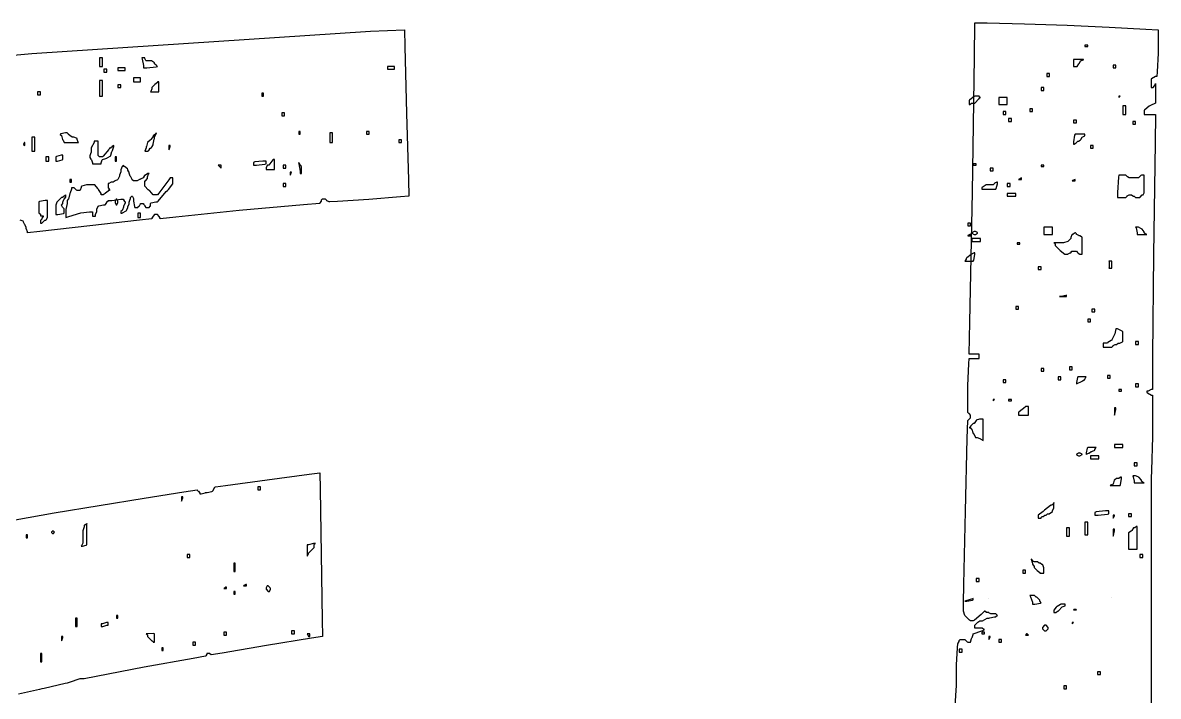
# Model space of a CAD drawing. Extents: x 59 to 294, y 65 to 304.
# Drawn here: x 119.26 to 147.64, y 285.67 to 302.51 of the extents above; entities that cross this region are included whole.
import ezdxf

# ---------------------------------------------------------------- set-up
doc = ezdxf.new("R2010")
doc.units = 0
doc.header["$MEASUREMENT"] = 0

msp = doc.modelspace()

# ---------------------------------------------------------------- linework, layer by layer
at = {"color": 7}
for points in [[(118.64, 301.661), (119.485, 301.741), (127.952, 302.296), (128.8, 302.331), (128.808, 301.908), (128.852, 300.236), (128.895, 298.582), (128.904, 298.167), (128.702, 298.151), (127.904, 298.085), (127.123, 298.037), (126.93, 298.027), (126.912, 298.027), (126.86, 298.053), (126.86, 298.061), (126.86, 298.061), (126.832, 298.089), (126.824, 298.097), (126.824, 298.097), (126.796, 298.097), (126.788, 298.097), (126.788, 298.097), (126.753, 298.097), (126.753, 298.097), (126.744, 298.097), (126.717, 298.071), (126.717, 298.061), (126.717, 298.045), (126.683, 298.005), (126.683, 297.991), (126.276, 297.957), (124.663, 297.812), (123.083, 297.648), (122.696, 297.604), (122.696, 297.622), (122.669, 297.666), (122.66, 297.674), (122.66, 297.674), (122.634, 297.7), (122.626, 297.708), (122.626, 297.708), (122.598, 297.708), (122.59, 297.708), (122.59, 297.708), (122.554, 297.708), (122.554, 297.708), (122.52, 297.674), (122.52, 297.674), (122.484, 297.622), (122.484, 297.604), (122.175, 297.569), (120.931, 297.428), (119.688, 297.287), (119.379, 297.251), (119.379, 297.277), (119.353, 297.348), (119.345, 297.356), (119.345, 297.384), (119.309, 297.462), (119.309, 297.462), (119.3, 297.472), (119.275, 297.517), (119.275, 297.532), (119.265, 297.542), (119.192, 297.568)], [(142.562, 285.415), (142.583, 285.822), (142.592, 285.926), (142.592, 286.059), (142.597, 286.456), (142.619, 286.88), (142.628, 286.985), (142.637, 286.994), (142.663, 287.04), (142.663, 287.055), (142.663, 287.065), (142.689, 287.091), (142.699, 287.091), (142.715, 287.091), (142.755, 287.091), (142.769, 287.091), (142.769, 287.091), (142.795, 287.091), (142.805, 287.091), (142.813, 287.082), (142.865, 287.03), (142.875, 287.021), (142.875, 287.021), (142.901, 287.021), (142.911, 287.021), (142.911, 287.021), (142.936, 287.021), (142.945, 287.021), (142.945, 287.021), (142.971, 287.109), (142.981, 287.125), (142.989, 287.135), (143.015, 287.208), (143.015, 287.231), (143.033, 287.241), (143.2, 287.293), (143.228, 287.302), (143.244, 287.302), (143.284, 287.338), (143.298, 287.338), (143.28, 287.338), (143.24, 287.373), (143.228, 287.373), (143.228, 287.373), (143.2, 287.373), (143.192, 287.373), (143.192, 287.373), (143.158, 287.373), (143.158, 287.373), (143.122, 287.373), (143.104, 287.373), (143.051, 287.373), (143.051, 287.373), (143.051, 287.373), (143.051, 287.408), (143.051, 287.408), (143.051, 287.408), (143.051, 287.435), (143.051, 287.444), (143.051, 287.444), (143.112, 287.506), (143.122, 287.514), (143.13, 287.523), (143.176, 287.55), (143.192, 287.55), (143.244, 287.55), (143.364, 287.62), (143.404, 287.62), (143.43, 287.63), (143.542, 287.654), (143.581, 287.654), (143.581, 287.664), (143.607, 287.69), (143.617, 287.69), (143.617, 287.69), (143.589, 287.718), (143.581, 287.726), (143.553, 287.726), (143.494, 287.726), (143.474, 287.726), (143.456, 287.726), (143.404, 287.752), (143.404, 287.76), (143.386, 287.76), (143.346, 287.76), (143.334, 287.76), (143.334, 287.77), (143.306, 287.796), (143.298, 287.796), (143.288, 287.788), (143.236, 287.736), (143.228, 287.726), (143.21, 287.708), (143.042, 287.568), (143.015, 287.55), (143.015, 287.55), (142.989, 287.55), (142.981, 287.55), (142.981, 287.55), (142.954, 287.55), (142.945, 287.55), (142.918, 287.568), (142.805, 287.69), (142.805, 287.69), (142.805, 287.69), (142.769, 287.796), (142.769, 287.831), (142.769, 287.875), (142.769, 287.974), (142.769, 288.007), (142.777, 288.466), (142.821, 290.298), (142.865, 292.11), (142.875, 292.559), (142.883, 292.568), (142.936, 292.621), (142.945, 292.629), (142.945, 292.629), (142.945, 292.657), (142.945, 292.665), (142.945, 292.665), (142.945, 292.699), (142.945, 292.699), (142.945, 292.699), (142.919, 292.727), (142.911, 292.735), (142.901, 292.735), (142.875, 292.761), (142.875, 292.77), (142.875, 292.938), (142.879, 293.441), (142.901, 293.978), (142.911, 294.11), (142.971, 294.11), (143.111, 294.11), (143.158, 294.11), (143.158, 294.138), (143.158, 294.197), (143.158, 294.217), (143.095, 294.217), (142.956, 294.217), (142.911, 294.217), (142.927, 295.02), (142.994, 298.269), (143.042, 301.643), (143.051, 302.507), (143.363, 302.501), (144.298, 302.479), (145.357, 302.446), (146.41, 302.398), (147.33, 302.349), (147.638, 302.331), (147.638, 302.186), (147.632, 301.749), (147.61, 301.282), (147.602, 301.166), (147.566, 301.166), (147.469, 301.105), (147.461, 301.096), (147.461, 301.096), (147.461, 301.017), (147.461, 300.99), (147.461, 300.964), (147.461, 300.904), (147.461, 300.883), (147.461, 300.883), (147.487, 300.883), (147.497, 300.883), (147.513, 300.883), (147.567, 300.964), (147.567, 300.99), (147.567, 300.867), (147.567, 300.59), (147.567, 300.496), (147.567, 300.496), (147.443, 300.436), (147.425, 300.426), (147.407, 300.418), (147.301, 300.33), (147.285, 300.32), (147.285, 300.304), (147.285, 300.264), (147.285, 300.25), (147.285, 300.25), (147.285, 300.214), (147.285, 300.214), (147.355, 300.214), (147.513, 300.214), (147.567, 300.214), (147.557, 299.5), (147.518, 296.708), (147.497, 294.178), (147.497, 293.335), (147.461, 293.335), (147.381, 293.299), (147.355, 293.299), (147.355, 293.299), (147.355, 293.265), (147.355, 293.265), (147.372, 293.256), (147.465, 293.194), (147.497, 293.194), (147.497, 292.935), (147.491, 292.154), (147.469, 291.324), (147.461, 291.112), (147.461, 290.971), (147.461, 290.654), (147.461, 290.548), (147.461, 290.293), (147.461, 289.717), (147.461, 289.524), (147.461, 289.208), (147.461, 288.494), (147.461, 288.255), (147.461, 287.938), (147.461, 287.223), (147.461, 286.985), (147.461, 286.72), (147.461, 286.125), (147.461, 285.926), (147.461, 285.778), (147.461, 285.44)], [(119.07, 290.079), (120.046, 290.251), (121.165, 290.438), (122.291, 290.62), (123.282, 290.777), (123.613, 290.829), (123.613, 290.821), (123.639, 290.795), (123.649, 290.795), (123.649, 290.795), (123.685, 290.743), (123.685, 290.725), (123.719, 290.725), (123.815, 290.751), (123.825, 290.759), (123.869, 290.759), (123.983, 290.787), (124.001, 290.795), (124.01, 290.805), (124.062, 290.893), (124.072, 290.901), (124.327, 290.937), (125.364, 291.078), (126.419, 291.219), (126.683, 291.254), (126.691, 290.849), (126.717, 289.221), (126.744, 287.576), (126.753, 287.161), (126.471, 287.117), (125.347, 286.933), (124.238, 286.746), (123.965, 286.702), (123.965, 286.702), (123.931, 286.73), (123.931, 286.738), (123.895, 286.738), (123.861, 286.738), (123.861, 286.722), (123.833, 286.677), (123.825, 286.668), (123.516, 286.615), (122.294, 286.399), (121.09, 286.165), (120.79, 286.103), (120.685, 286.103), (120.42, 286.015), (120.367, 285.997), (120.314, 285.988), (119.794, 285.866), (119.732, 285.856), (119.678, 285.84), (119.151, 285.724)]]:
    msp.add_lwpolyline(points, dxfattribs=at)
for points in [[(145.803, 301.908), (145.82, 301.908), (145.86, 301.908), (145.874, 301.908), (145.874, 301.908), (145.874, 301.942), (145.874, 301.942), (145.856, 301.942), (145.816, 301.942), (145.803, 301.942), (145.803, 301.942), (145.803, 301.917), (145.803, 301.908)], [(121.179, 301.413), (121.196, 301.413), (121.236, 301.413), (121.249, 301.413), (121.249, 301.467), (121.249, 301.587), (121.249, 301.625), (121.231, 301.625), (121.192, 301.625), (121.179, 301.625), (121.179, 301.573), (121.179, 301.453), (121.179, 301.413)], [(122.273, 301.378), (122.362, 301.378), (122.59, 301.405), (122.626, 301.413), (122.626, 301.413), (122.598, 301.44), (122.59, 301.449), (122.59, 301.449), (122.554, 301.476), (122.554, 301.485), (122.554, 301.502), (122.476, 301.555), (122.45, 301.555), (122.422, 301.555), (122.363, 301.555), (122.344, 301.555), (122.334, 301.564), (122.308, 301.61), (122.308, 301.625), (122.308, 301.625), (122.282, 301.625), (122.273, 301.625), (122.273, 301.625), (122.246, 301.625), (122.238, 301.625), (122.246, 301.599), (122.273, 301.433), (122.273, 301.378)], [(128.375, 301.342), (128.419, 301.342), (128.519, 301.342), (128.552, 301.342), (128.552, 301.36), (128.552, 301.4), (128.552, 301.413), (128.507, 301.413), (128.408, 301.413), (128.375, 301.413), (128.375, 301.396), (128.375, 301.342), (128.375, 301.342)], [(145.521, 301.413), (145.537, 301.413), (145.577, 301.413), (145.591, 301.413), (145.608, 301.413), (145.652, 301.476), (145.661, 301.485), (145.67, 301.494), (145.697, 301.555), (145.697, 301.555), (145.697, 301.555), (145.767, 301.581), (145.767, 301.589), (145.705, 301.589), (145.566, 301.589), (145.521, 301.589), (145.521, 301.545), (145.521, 301.446), (145.521, 301.413)], [(146.509, 301.378), (146.526, 301.378), (146.565, 301.378), (146.579, 301.378), (146.579, 301.396), (146.579, 301.436), (146.579, 301.449), (146.561, 301.449), (146.521, 301.449), (146.509, 301.449), (146.509, 301.432), (146.509, 301.392), (146.509, 301.378)], [(121.285, 301.272), (121.302, 301.272), (121.342, 301.272), (121.356, 301.272), (121.356, 301.29), (121.356, 301.33), (121.356, 301.342), (121.338, 301.342), (121.298, 301.342), (121.285, 301.342), (121.285, 301.326), (121.285, 301.286), (121.285, 301.272)], [(121.638, 301.308), (121.682, 301.308), (121.781, 301.308), (121.815, 301.308), (121.815, 301.326), (121.815, 301.366), (121.815, 301.378), (121.77, 301.378), (121.671, 301.378), (121.638, 301.378), (121.638, 301.362), (121.638, 301.322), (121.638, 301.308)], [(122.025, 301.026), (122.069, 301.026), (122.169, 301.026), (122.202, 301.026), (122.202, 301.053), (122.202, 301.112), (122.202, 301.132), (122.157, 301.132), (122.058, 301.132), (122.025, 301.132), (122.025, 301.105), (122.025, 301.046), (122.025, 301.026)], [(144.851, 301.166), (144.867, 301.166), (144.908, 301.166), (144.921, 301.166), (144.921, 301.184), (144.921, 301.224), (144.921, 301.236), (144.903, 301.236), (144.864, 301.236), (144.851, 301.236), (144.851, 301.236), (144.851, 301.184), (144.851, 301.166)], [(121.179, 300.673), (121.196, 300.673), (121.236, 300.673), (121.249, 300.673), (121.249, 300.771), (121.249, 300.988), (121.249, 301.06), (121.231, 301.06), (121.192, 301.06), (121.179, 301.06), (121.179, 300.964), (121.179, 300.746), (121.179, 300.673)], [(121.638, 300.883), (121.655, 300.883), (121.695, 300.883), (121.708, 300.883), (121.708, 300.901), (121.708, 300.943), (121.708, 300.955), (121.69, 300.955), (121.65, 300.955), (121.638, 300.955), (121.638, 300.937), (121.638, 300.898), (121.638, 300.883)], [(122.626, 301.026), (122.626, 301.009), (122.563, 300.965), (122.554, 300.955), (122.545, 300.947), (122.484, 300.883), (122.484, 300.883), (122.484, 300.857), (122.458, 300.789), (122.45, 300.779), (122.502, 300.779), (122.621, 300.779), (122.66, 300.779), (122.66, 300.841), (122.66, 300.98), (122.66, 301.026), (122.626, 301.026)], [(144.709, 300.813), (144.726, 300.813), (144.766, 300.813), (144.779, 300.813), (144.779, 300.831), (144.779, 300.871), (144.779, 300.883), (144.762, 300.883), (144.721, 300.883), (144.709, 300.883), (144.709, 300.867), (144.709, 300.813), (144.709, 300.813)], [(119.628, 300.707), (119.644, 300.707), (119.684, 300.707), (119.698, 300.707), (119.698, 300.725), (119.698, 300.766), (119.698, 300.779), (119.68, 300.779), (119.64, 300.779), (119.628, 300.779), (119.628, 300.761), (119.628, 300.707), (119.628, 300.707)], [(125.236, 300.673), (125.236, 300.673), (125.272, 300.673), (125.272, 300.673), (125.272, 300.691), (125.272, 300.731), (125.272, 300.743), (125.272, 300.743), (125.236, 300.743), (125.236, 300.743), (125.236, 300.743), (125.236, 300.691), (125.236, 300.673)], [(143.158, 300.673), (143.087, 300.673), (143.051, 300.673), (143.033, 300.664), (142.927, 300.576), (142.911, 300.567), (142.911, 300.531), (142.911, 300.496), (142.911, 300.496), (142.911, 300.46), (142.911, 300.46), (142.927, 300.46), (142.967, 300.496), (142.981, 300.496), (143.015, 300.496), (143.015, 300.496), (143.042, 300.496), (143.051, 300.496), (143.06, 300.506), (143.148, 300.594), (143.158, 300.603), (143.158, 300.612), (143.182, 300.637), (143.192, 300.637), (143.182, 300.637), (143.158, 300.673), (143.158, 300.673)], [(143.651, 300.46), (143.703, 300.46), (143.823, 300.46), (143.863, 300.46), (143.863, 300.505), (143.863, 300.604), (143.863, 300.637), (143.809, 300.637), (143.69, 300.637), (143.651, 300.637), (143.651, 300.593), (143.651, 300.494), (143.651, 300.46)], [(146.649, 300.637), (146.649, 300.637), (146.685, 300.673), (146.685, 300.673), (146.685, 300.673), (146.658, 300.673), (146.649, 300.673), (146.649, 300.637)], [(143.757, 300.214), (143.774, 300.214), (143.813, 300.214), (143.827, 300.214), (143.827, 300.232), (143.827, 300.272), (143.827, 300.284), (143.809, 300.284), (143.769, 300.284), (143.757, 300.284), (143.757, 300.268), (143.757, 300.228), (143.757, 300.214)], [(144.427, 300.284), (144.445, 300.284), (144.485, 300.284), (144.498, 300.284), (144.498, 300.302), (144.498, 300.342), (144.498, 300.354), (144.48, 300.354), (144.439, 300.354), (144.427, 300.354), (144.427, 300.354), (144.427, 300.302), (144.427, 300.284)], [(146.756, 300.214), (146.772, 300.214), (146.812, 300.214), (146.826, 300.214), (146.826, 300.268), (146.826, 300.387), (146.826, 300.426), (146.808, 300.426), (146.768, 300.426), (146.756, 300.426), (146.756, 300.374), (146.756, 300.254), (146.756, 300.214)], [(125.729, 300.178), (125.747, 300.178), (125.787, 300.178), (125.801, 300.178), (125.801, 300.196), (125.801, 300.237), (125.801, 300.25), (125.783, 300.25), (125.742, 300.25), (125.729, 300.25), (125.729, 300.25), (125.729, 300.178), (125.729, 300.178)], [(143.897, 300.038), (143.915, 300.038), (143.956, 300.038), (143.969, 300.038), (143.969, 300.056), (143.969, 300.095), (143.969, 300.108), (143.951, 300.108), (143.91, 300.108), (143.897, 300.108), (143.897, 300.108), (143.897, 300.056), (143.897, 300.038)], [(145.521, 300.002), (145.537, 300.002), (145.577, 300.002), (145.591, 300.002), (145.591, 300.02), (145.591, 300.061), (145.591, 300.073), (145.573, 300.073), (145.533, 300.073), (145.521, 300.073), (145.521, 300.073), (145.521, 300.02), (145.521, 300.002)], [(147.002, 299.967), (147.019, 299.967), (147.059, 299.967), (147.072, 299.967), (147.072, 299.985), (147.072, 300.025), (147.072, 300.038), (147.055, 300.038), (147.014, 300.038), (147.002, 300.038), (147.002, 300.021), (147.002, 299.981), (147.002, 299.967)], [(120.191, 299.721), (120.191, 299.712), (120.227, 299.685), (120.227, 299.685), (120.227, 299.685), (120.252, 299.588), (120.261, 299.579), (120.27, 299.57), (120.297, 299.508), (120.297, 299.508), (120.297, 299.508), (120.43, 299.508), (120.474, 299.508), (120.518, 299.508), (120.617, 299.508), (120.65, 299.508), (120.64, 299.518), (120.614, 299.591), (120.614, 299.615), (120.604, 299.624), (120.533, 299.649), (120.51, 299.649), (120.492, 299.649), (120.438, 299.685), (120.438, 299.685), (120.438, 299.685), (120.403, 299.712), (120.403, 299.721), (120.403, 299.721), (120.376, 299.747), (120.367, 299.755), (120.323, 299.755), (120.208, 299.73), (120.191, 299.721)], [(122.52, 299.685), (122.52, 299.659), (122.458, 299.588), (122.45, 299.579), (122.44, 299.57), (122.378, 299.508), (122.378, 299.508), (122.378, 299.508), (122.352, 299.412), (122.344, 299.402), (122.344, 299.376), (122.308, 299.296), (122.308, 299.296), (122.324, 299.296), (122.364, 299.296), (122.378, 299.296), (122.378, 299.296), (122.414, 299.324), (122.414, 299.332), (122.414, 299.332), (122.44, 299.368), (122.45, 299.368), (122.45, 299.368), (122.484, 299.394), (122.484, 299.402), (122.493, 299.412), (122.52, 299.457), (122.52, 299.472), (122.52, 299.472), (122.545, 299.598), (122.554, 299.615), (122.554, 299.65), (122.59, 299.729), (122.59, 299.755), (122.59, 299.738), (122.537, 299.685), (122.52, 299.685)], [(126.154, 299.721), (126.154, 299.721), (126.188, 299.721), (126.188, 299.721), (126.188, 299.738), (126.188, 299.779), (126.188, 299.791), (126.188, 299.791), (126.154, 299.791), (126.154, 299.791), (126.154, 299.791), (126.154, 299.738), (126.154, 299.721)], [(126.93, 299.508), (126.946, 299.508), (126.986, 299.508), (127, 299.508), (127, 299.57), (127, 299.709), (127, 299.755), (126.982, 299.755), (126.942, 299.755), (126.93, 299.755), (126.93, 299.694), (126.93, 299.555), (126.93, 299.508)], [(127.846, 299.721), (127.864, 299.721), (127.904, 299.721), (127.918, 299.721), (127.918, 299.738), (127.918, 299.779), (127.918, 299.791), (127.9, 299.791), (127.859, 299.791), (127.846, 299.791), (127.846, 299.791), (127.846, 299.738), (127.846, 299.721)], [(145.521, 299.472), (145.537, 299.472), (145.582, 299.5), (145.591, 299.508), (145.591, 299.508), (145.617, 299.536), (145.627, 299.544), (145.644, 299.544), (145.688, 299.57), (145.697, 299.579), (145.705, 299.588), (145.733, 299.649), (145.733, 299.649), (145.733, 299.649), (145.803, 299.677), (145.803, 299.685), (145.803, 299.685), (145.803, 299.712), (145.803, 299.721), (145.741, 299.721), (145.602, 299.721), (145.557, 299.721), (145.547, 299.694), (145.521, 299.529), (145.521, 299.472)], [(119.309, 299.508), (119.3, 299.508), (119.275, 299.472), (119.275, 299.472), (119.275, 299.464), (119.309, 299.438), (119.309, 299.438), (119.309, 299.438), (119.309, 299.508), (119.309, 299.508)], [(119.485, 299.296), (119.502, 299.296), (119.542, 299.296), (119.556, 299.296), (119.556, 299.384), (119.556, 299.583), (119.556, 299.649), (119.538, 299.649), (119.498, 299.649), (119.485, 299.649), (119.485, 299.561), (119.485, 299.362), (119.485, 299.296)], [(120.933, 299.156), (120.933, 299.139), (120.957, 299.095), (120.967, 299.085), (120.975, 299.077), (121.003, 299.004), (121.003, 298.979), (121.029, 298.979), (121.088, 298.979), (121.109, 298.979), (121.135, 298.979), (121.194, 298.979), (121.215, 298.979), (121.215, 299.007), (121.24, 299.077), (121.249, 299.085), (121.249, 299.085), (121.338, 299.111), (121.356, 299.12), (121.364, 299.129), (121.462, 299.176), (121.462, 299.192), (121.462, 299.192), (121.486, 299.288), (121.496, 299.296), (121.504, 299.314), (121.532, 299.408), (121.532, 299.438), (121.532, 299.438), (121.496, 299.412), (121.496, 299.402), (121.496, 299.402), (121.462, 299.377), (121.462, 299.368), (121.462, 299.368), (121.426, 299.368), (121.426, 299.368), (121.408, 299.341), (121.266, 299.174), (121.249, 299.156), (121.231, 299.156), (121.192, 299.156), (121.179, 299.156), (121.179, 299.156), (121.143, 299.183), (121.143, 299.192), (121.143, 299.28), (121.143, 299.478), (121.143, 299.544), (121.117, 299.544), (121.058, 299.544), (121.039, 299.544), (121.039, 299.518), (121.011, 299.448), (121.003, 299.438), (120.993, 299.43), (120.967, 299.368), (120.967, 299.368), (120.967, 299.341), (120.967, 299.282), (120.967, 299.262), (120.957, 299.253), (120.933, 299.18), (120.933, 299.156)], [(122.907, 299.332), (122.916, 299.341), (122.943, 299.414), (122.943, 299.438), (122.943, 299.438), (122.916, 299.438), (122.907, 299.438), (122.907, 299.412), (122.907, 299.353), (122.907, 299.332)], [(128.658, 299.508), (128.674, 299.508), (128.714, 299.508), (128.728, 299.508), (128.728, 299.526), (128.728, 299.566), (128.728, 299.579), (128.71, 299.579), (128.67, 299.579), (128.658, 299.579), (128.658, 299.562), (128.658, 299.508), (128.658, 299.508)], [(145.944, 299.368), (145.96, 299.368), (146, 299.368), (146.014, 299.368), (146.014, 299.386), (146.014, 299.426), (146.014, 299.438), (145.996, 299.438), (145.956, 299.438), (145.944, 299.438), (145.944, 299.438), (145.944, 299.386), (145.944, 299.368)], [(119.838, 299.049), (119.855, 299.049), (119.895, 299.049), (119.908, 299.049), (119.908, 299.077), (119.908, 299.136), (119.908, 299.156), (119.891, 299.156), (119.851, 299.156), (119.838, 299.156), (119.838, 299.129), (119.838, 299.07), (119.838, 299.049)], [(120.085, 299.049), (120.129, 299.049), (120.244, 299.077), (120.261, 299.085), (120.261, 299.113), (120.261, 299.172), (120.261, 299.192), (120.217, 299.192), (120.103, 299.165), (120.085, 299.156), (120.085, 299.129), (120.085, 299.07), (120.085, 299.049)], [(121.568, 299.049), (121.568, 299.049), (121.602, 299.049), (121.602, 299.049), (121.602, 299.077), (121.602, 299.136), (121.602, 299.156), (121.602, 299.156), (121.568, 299.156), (121.568, 299.156), (121.568, 299.129), (121.568, 299.07), (121.568, 299.049)], [(121.003, 297.78), (121.003, 297.762), (121.003, 297.708), (121.003, 297.708), (121.003, 297.674), (121.003, 297.674), (121.039, 297.674), (121.039, 297.674), (121.039, 297.674), (121.063, 297.674), (121.073, 297.674), (121.073, 297.71), (121.109, 297.789), (121.109, 297.815), (121.109, 297.842), (121.143, 297.921), (121.143, 297.921), (121.161, 297.93), (121.28, 297.957), (121.32, 297.957), (121.328, 297.966), (121.356, 298.012), (121.356, 298.027), (121.356, 298.027), (121.392, 298.053), (121.392, 298.061), (121.488, 298.061), (121.706, 298.097), (121.779, 298.097), (121.779, 298.081), (121.805, 298.037), (121.815, 298.027), (121.815, 298.001), (121.787, 297.93), (121.779, 297.921), (121.779, 297.895), (121.752, 297.825), (121.744, 297.815), (121.744, 297.815), (121.708, 297.79), (121.708, 297.78), (121.708, 297.744), (121.708, 297.744), (121.744, 297.744), (121.744, 297.744), (121.752, 297.754), (121.839, 297.807), (121.849, 297.815), (121.857, 297.825), (121.885, 297.885), (121.885, 297.885), (121.885, 297.913), (121.921, 297.972), (121.921, 297.991), (121.921, 298.019), (121.945, 298.097), (121.955, 298.097), (121.955, 298.133), (121.955, 298.133), (121.981, 298.167), (121.991, 298.167), (121.999, 298.159), (122.025, 298.114), (122.025, 298.097), (122.025, 298.045), (122.052, 297.913), (122.061, 297.885), (122.061, 297.885), (122.087, 297.885), (122.097, 297.885), (122.097, 297.885), (122.131, 297.885), (122.131, 297.885), (122.131, 297.885), (122.157, 297.921), (122.167, 297.921), (122.175, 297.93), (122.202, 297.976), (122.202, 297.991), (122.202, 297.991), (122.228, 297.991), (122.238, 297.991), (122.238, 297.991), (122.264, 297.991), (122.273, 297.991), (122.273, 297.974), (122.308, 297.935), (122.308, 297.921), (122.308, 297.921), (122.334, 297.885), (122.344, 297.885), (122.344, 297.885), (122.368, 297.885), (122.378, 297.885), (122.378, 297.885), (122.414, 297.885), (122.414, 297.885), (122.414, 297.885), (122.44, 297.921), (122.45, 297.921), (122.45, 297.921), (122.45, 297.957), (122.45, 297.957), (122.45, 297.957), (122.45, 297.983), (122.45, 297.991), (122.466, 298.001), (122.586, 298.027), (122.626, 298.027), (122.642, 298.045), (122.845, 298.283), (122.873, 298.31), (122.899, 298.336), (123.013, 298.475), (123.013, 298.52), (123.013, 298.548), (123.013, 298.607), (123.013, 298.626), (122.995, 298.626), (122.955, 298.626), (122.943, 298.626), (122.907, 298.582), (122.66, 298.248), (122.626, 298.203), (122.626, 298.203), (122.598, 298.203), (122.59, 298.203), (122.59, 298.203), (122.563, 298.203), (122.554, 298.203), (122.519, 298.203), (122.43, 298.301), (122.414, 298.31), (122.396, 298.327), (122.308, 298.42), (122.308, 298.45), (122.308, 298.486), (122.308, 298.504), (122.308, 298.544), (122.308, 298.556), (122.324, 298.556), (122.378, 298.61), (122.378, 298.626), (122.378, 298.654), (122.404, 298.724), (122.414, 298.733), (122.386, 298.733), (122.327, 298.697), (122.308, 298.697), (122.298, 298.688), (122.273, 298.643), (122.273, 298.626), (122.273, 298.626), (122.21, 298.6), (122.202, 298.59), (122.175, 298.59), (122.116, 298.556), (122.097, 298.556), (122.079, 298.556), (122.038, 298.556), (122.025, 298.556), (122.025, 298.556), (121.991, 298.582), (121.991, 298.59), (121.991, 298.59), (121.963, 298.654), (121.955, 298.662), (121.945, 298.672), (121.921, 298.744), (121.921, 298.767), (121.911, 298.777), (121.885, 298.824), (121.885, 298.839), (121.875, 298.856), (121.802, 298.909), (121.779, 298.909), (121.779, 298.943), (121.744, 298.909), (121.744, 298.909), (121.708, 298.83), (121.708, 298.803), (121.708, 298.777), (121.672, 298.697), (121.672, 298.697), (121.672, 298.67), (121.646, 298.6), (121.638, 298.59), (121.628, 298.582), (121.568, 298.556), (121.568, 298.556), (121.568, 298.556), (121.514, 298.52), (121.496, 298.52), (121.47, 298.52), (121.411, 298.486), (121.392, 298.486), (121.392, 298.468), (121.392, 298.428), (121.392, 298.414), (121.392, 298.38), (121.4, 298.371), (121.426, 298.326), (121.426, 298.31), (121.426, 298.31), (121.4, 298.31), (121.392, 298.31), (121.392, 298.292), (121.328, 298.248), (121.32, 298.238), (121.32, 298.238), (121.266, 298.203), (121.249, 298.203), (121.249, 298.203), (121.223, 298.203), (121.215, 298.203), (121.215, 298.239), (121.152, 298.336), (121.143, 298.344), (121.134, 298.362), (121.062, 298.45), (121.039, 298.45), (121.003, 298.45), (120.923, 298.45), (120.897, 298.45), (120.852, 298.45), (120.737, 298.424), (120.72, 298.414), (120.72, 298.388), (120.694, 298.319), (120.686, 298.31), (120.686, 298.31), (120.658, 298.31), (120.65, 298.31), (120.65, 298.31), (120.614, 298.31), (120.614, 298.31), (120.604, 298.319), (120.552, 298.371), (120.544, 298.38), (120.544, 298.38), (120.518, 298.38), (120.51, 298.38), (120.51, 298.38), (120.482, 298.38), (120.474, 298.38), (120.474, 298.345), (120.446, 298.256), (120.438, 298.238), (120.438, 298.238), (120.403, 298.097), (120.403, 298.097), (120.394, 298.097), (120.367, 298.061), (120.367, 298.061), (120.367, 297.991), (120.333, 297.834), (120.333, 297.78), (120.333, 297.746), (120.333, 297.666), (120.333, 297.638), (120.412, 297.666), (120.706, 297.75), (120.928, 297.78), (121.003, 297.78)], [(124.214, 298.873), (124.214, 298.891), (124.214, 298.931), (124.214, 298.943), (124.196, 298.943), (124.154, 298.943), (124.142, 298.943), (124.15, 298.935), (124.204, 298.883), (124.214, 298.873)], [(125.024, 298.943), (125.102, 298.943), (125.306, 298.971), (125.342, 298.979), (125.342, 298.997), (125.342, 299.037), (125.342, 299.049), (125.262, 299.049), (125.058, 299.025), (125.024, 299.015), (125.024, 298.997), (125.024, 298.957), (125.024, 298.943)], [(125.519, 299.085), (125.519, 299.085), (125.519, 299.085), (125.519, 299.085), (125.509, 299.077), (125.41, 298.943), (125.377, 298.943), (125.377, 298.943), (125.342, 298.891), (125.342, 298.873), (125.342, 298.873), (125.342, 298.848), (125.342, 298.839), (125.395, 298.839), (125.513, 298.839), (125.553, 298.839), (125.553, 298.9), (125.553, 299.04), (125.553, 299.085), (125.553, 299.085), (125.527, 299.085), (125.519, 299.085)], [(125.765, 298.873), (125.782, 298.873), (125.822, 298.873), (125.835, 298.873), (125.835, 298.891), (125.835, 298.931), (125.835, 298.943), (125.817, 298.943), (125.778, 298.943), (125.765, 298.943), (125.765, 298.927), (125.765, 298.887), (125.765, 298.873)], [(126.188, 298.733), (126.188, 298.733), (126.224, 298.733), (126.224, 298.733), (126.224, 298.777), (126.224, 298.876), (126.224, 298.909), (126.224, 298.909), (126.188, 298.935), (126.188, 298.943), (126.188, 298.961), (126.162, 299.007), (126.154, 299.015), (126.162, 298.981), (126.188, 298.795), (126.188, 298.733)], [(143.015, 298.943), (143.033, 298.943), (143.074, 298.943), (143.087, 298.943), (143.087, 298.943), (143.087, 298.979), (143.087, 298.979), (143.069, 298.979), (143.028, 298.979), (143.015, 298.979), (143.015, 298.943)], [(143.44, 298.803), (143.456, 298.803), (143.497, 298.803), (143.51, 298.803), (143.51, 298.821), (143.51, 298.861), (143.51, 298.873), (143.492, 298.873), (143.452, 298.873), (143.44, 298.873), (143.44, 298.856), (143.44, 298.817), (143.44, 298.803)], [(144.709, 298.909), (144.726, 298.909), (144.766, 298.909), (144.779, 298.909), (144.779, 298.909), (144.779, 298.943), (144.779, 298.943), (144.762, 298.943), (144.721, 298.943), (144.709, 298.943), (144.709, 298.943), (144.709, 298.918), (144.709, 298.909)], [(120.438, 298.52), (120.438, 298.52), (120.474, 298.52), (120.474, 298.52), (120.474, 298.538), (120.474, 298.578), (120.474, 298.59), (120.474, 298.59), (120.438, 298.59), (120.438, 298.59), (120.438, 298.574), (120.438, 298.52), (120.438, 298.52)], [(125.942, 298.697), (125.95, 298.706), (125.978, 298.767), (125.978, 298.767), (125.978, 298.767), (125.95, 298.767), (125.942, 298.767), (125.942, 298.767), (125.942, 298.715), (125.942, 298.697)], [(144.146, 298.59), (144.162, 298.59), (144.202, 298.59), (144.216, 298.59), (144.216, 298.59), (144.216, 298.618), (144.216, 298.626), (144.206, 298.618), (144.146, 298.59), (144.146, 298.59)], [(145.485, 298.556), (145.503, 298.556), (145.543, 298.556), (145.557, 298.556), (145.557, 298.556), (145.557, 298.582), (145.557, 298.59), (145.557, 298.59), (145.493, 298.566), (145.485, 298.556), (145.485, 298.556), (145.485, 298.556), (145.485, 298.556)], [(146.615, 298.133), (146.631, 298.133), (146.672, 298.133), (146.685, 298.133), (146.702, 298.133), (146.742, 298.133), (146.756, 298.133), (146.772, 298.133), (146.812, 298.133), (146.826, 298.133), (146.826, 298.133), (146.852, 298.159), (146.862, 298.167), (146.862, 298.177), (146.914, 298.203), (146.932, 298.203), (146.932, 298.203), (146.958, 298.203), (146.968, 298.203), (146.976, 298.195), (147.022, 298.167), (147.038, 298.167), (147.038, 298.167), (147.063, 298.143), (147.072, 298.133), (147.072, 298.133), (147.099, 298.133), (147.108, 298.133), (147.125, 298.133), (147.165, 298.133), (147.179, 298.133), (147.187, 298.143), (147.233, 298.203), (147.249, 298.203), (147.257, 298.203), (147.285, 298.257), (147.285, 298.274), (147.285, 298.38), (147.285, 298.618), (147.285, 298.697), (147.267, 298.697), (147.227, 298.697), (147.215, 298.697), (147.205, 298.688), (147.152, 298.636), (147.144, 298.626), (147.108, 298.626), (147.028, 298.626), (147.002, 298.626), (146.984, 298.626), (146.944, 298.626), (146.932, 298.626), (146.914, 298.626), (146.87, 298.654), (146.862, 298.662), (146.826, 298.697), (146.798, 298.697), (146.739, 298.697), (146.72, 298.697), (146.702, 298.697), (146.662, 298.697), (146.649, 298.697), (146.64, 298.644), (146.615, 298.261), (146.615, 298.133)], [(125.765, 298.414), (125.782, 298.414), (125.822, 298.414), (125.835, 298.414), (125.835, 298.432), (125.835, 298.473), (125.835, 298.486), (125.817, 298.486), (125.778, 298.486), (125.765, 298.486), (125.765, 298.468), (125.765, 298.428), (125.765, 298.414)], [(143.617, 298.52), (143.599, 298.52), (143.545, 298.496), (143.545, 298.486), (143.545, 298.486), (143.518, 298.46), (143.51, 298.45), (143.51, 298.45), (143.403, 298.45), (143.368, 298.45), (143.333, 298.45), (143.236, 298.389), (143.228, 298.38), (143.228, 298.38), (143.228, 298.354), (143.228, 298.344), (143.316, 298.344), (143.515, 298.344), (143.581, 298.344), (143.589, 298.362), (143.617, 298.482), (143.617, 298.52)], [(143.863, 298.414), (143.88, 298.414), (143.92, 298.414), (143.933, 298.414), (143.933, 298.432), (143.933, 298.473), (143.933, 298.486), (143.915, 298.486), (143.875, 298.486), (143.863, 298.486), (143.863, 298.486), (143.863, 298.432), (143.863, 298.414)], [(119.768, 297.674), (119.768, 297.658), (119.732, 297.618), (119.732, 297.604), (119.732, 297.596), (119.706, 297.568), (119.698, 297.568), (119.698, 297.551), (119.698, 297.512), (119.698, 297.498), (119.698, 297.498), (119.732, 297.498), (119.732, 297.498), (119.741, 297.507), (119.814, 297.568), (119.838, 297.568), (119.847, 297.578), (119.874, 297.638), (119.874, 297.638), (119.874, 297.692), (119.874, 297.812), (119.874, 297.851), (119.874, 297.904), (119.874, 298.023), (119.874, 298.061), (119.82, 298.061), (119.678, 298.037), (119.662, 298.027), (119.662, 297.957), (119.662, 297.798), (119.662, 297.744), (119.67, 297.744), (119.698, 297.718), (119.698, 297.708), (119.698, 297.674), (119.712, 297.681), (119.768, 297.677), (119.768, 297.674)], [(120.227, 298.133), (120.217, 298.125), (120.129, 298.037), (120.121, 298.027), (120.111, 298.019), (120.085, 297.946), (120.085, 297.921), (120.085, 297.895), (120.085, 297.835), (120.085, 297.815), (120.085, 297.789), (120.085, 297.729), (120.085, 297.708), (120.137, 297.708), (120.279, 297.736), (120.297, 297.744), (120.297, 297.78), (120.297, 297.78), (120.297, 297.815), (120.297, 297.815), (120.297, 297.815), (120.297, 297.842), (120.297, 297.851), (120.297, 297.851), (120.27, 297.877), (120.261, 297.885), (120.252, 297.895), (120.227, 297.942), (120.227, 297.957), (120.235, 297.957), (120.261, 297.991), (120.261, 297.991), (120.261, 298.019), (120.288, 298.089), (120.297, 298.097), (120.297, 298.097), (120.323, 298.133), (120.333, 298.133), (120.333, 298.151), (120.333, 298.191), (120.333, 298.203), (120.315, 298.187), (120.249, 298.133), (120.227, 298.133)], [(121.602, 298.097), (121.593, 298.097), (121.568, 298.045), (121.568, 298.027), (121.568, 298.01), (121.593, 297.957), (121.602, 297.957), (121.611, 297.957), (121.638, 298.01), (121.638, 298.027), (121.638, 298.045), (121.611, 298.097), (121.602, 298.097)], [(143.863, 298.167), (143.915, 298.167), (144.034, 298.167), (144.074, 298.167), (144.074, 298.185), (144.074, 298.225), (144.074, 298.238), (144.02, 298.238), (143.902, 298.238), (143.863, 298.238), (143.863, 298.238), (143.863, 298.185), (143.863, 298.167)], [(122.131, 297.638), (122.148, 297.638), (122.188, 297.638), (122.202, 297.638), (122.202, 297.666), (122.202, 297.725), (122.202, 297.744), (122.184, 297.744), (122.144, 297.744), (122.131, 297.744), (122.131, 297.718), (122.131, 297.659), (122.131, 297.638)], [(142.875, 297.428), (142.892, 297.428), (142.931, 297.428), (142.945, 297.428), (142.945, 297.445), (142.945, 297.486), (142.945, 297.498), (142.927, 297.498), (142.887, 297.498), (142.875, 297.498), (142.875, 297.498), (142.875, 297.445), (142.875, 297.428)], [(142.875, 297.179), (142.892, 297.179), (142.931, 297.179), (142.945, 297.179), (142.945, 297.179), (142.945, 297.207), (142.945, 297.215), (142.927, 297.215), (142.875, 297.189), (142.875, 297.179), (142.875, 297.179), (142.875, 297.179), (142.875, 297.179)], [(143.051, 297.285), (143.033, 297.285), (142.981, 297.251), (142.981, 297.251), (142.981, 297.243), (143.033, 297.215), (143.051, 297.215), (143.068, 297.215), (143.122, 297.243), (143.122, 297.251), (143.122, 297.261), (143.068, 297.285), (143.051, 297.285)], [(144.779, 297.215), (144.832, 297.215), (144.952, 297.215), (144.992, 297.215), (144.992, 297.259), (144.992, 297.359), (144.992, 297.392), (144.938, 297.392), (144.818, 297.392), (144.779, 297.392), (144.779, 297.348), (144.779, 297.248), (144.779, 297.215)], [(145.062, 296.969), (145.062, 296.934), (145.15, 296.845), (145.168, 296.827), (145.185, 296.81), (145.305, 296.722), (145.344, 296.722), (145.344, 296.722), (145.371, 296.722), (145.38, 296.722), (145.389, 296.732), (145.434, 296.756), (145.451, 296.756), (145.451, 296.756), (145.475, 296.792), (145.485, 296.792), (145.503, 296.792), (145.543, 296.792), (145.557, 296.792), (145.557, 296.792), (145.582, 296.792), (145.591, 296.792), (145.591, 296.792), (145.617, 296.766), (145.627, 296.756), (145.635, 296.748), (145.681, 296.722), (145.697, 296.722), (145.697, 296.722), (145.723, 296.722), (145.733, 296.722), (145.733, 296.828), (145.733, 297.066), (145.733, 297.145), (145.723, 297.155), (145.676, 297.179), (145.661, 297.179), (145.652, 297.189), (145.606, 297.215), (145.591, 297.215), (145.591, 297.225), (145.565, 297.251), (145.557, 297.251), (145.547, 297.243), (145.5, 297.215), (145.485, 297.215), (145.475, 297.207), (145.451, 297.134), (145.451, 297.109), (145.441, 297.101), (145.389, 297.048), (145.38, 297.039), (145.38, 297.039), (145.273, 297.003), (145.238, 297.003), (145.194, 297.003), (145.095, 297.003), (145.062, 297.003), (145.062, 297.003), (145.036, 297.003), (145.028, 297.003), (145.036, 297.003), (145.062, 296.969), (145.062, 296.969)], [(147.108, 297.215), (147.169, 297.215), (147.308, 297.215), (147.355, 297.215), (147.337, 297.215), (147.293, 297.243), (147.285, 297.251), (147.285, 297.277), (147.231, 297.348), (147.215, 297.356), (147.205, 297.366), (147.144, 297.392), (147.144, 297.392), (147.126, 297.392), (147.085, 297.392), (147.072, 297.392), (147.081, 297.375), (147.108, 297.255), (147.108, 297.215)], [(142.981, 297.039), (143.033, 297.039), (143.152, 297.039), (143.192, 297.039), (143.192, 297.057), (143.192, 297.097), (143.192, 297.109), (143.138, 297.109), (143.02, 297.109), (142.981, 297.109), (142.981, 297.093), (142.981, 297.053), (142.981, 297.039)], [(144.11, 296.969), (144.126, 296.969), (144.166, 296.969), (144.18, 296.969), (144.18, 296.969), (144.18, 297.003), (144.18, 297.003), (144.162, 297.003), (144.122, 297.003), (144.11, 297.003), (144.11, 296.969)], [(143.051, 296.756), (143.033, 296.756), (142.989, 296.732), (142.981, 296.722), (142.963, 296.714), (142.857, 296.625), (142.839, 296.616), (142.839, 296.599), (142.813, 296.555), (142.805, 296.546), (142.857, 296.546), (142.976, 296.546), (143.015, 296.546), (143.024, 296.572), (143.051, 296.711), (143.051, 296.756)], [(144.639, 296.333), (144.655, 296.333), (144.695, 296.333), (144.709, 296.333), (144.709, 296.351), (144.709, 296.391), (144.709, 296.404), (144.691, 296.404), (144.651, 296.404), (144.639, 296.404), (144.639, 296.404), (144.639, 296.351), (144.639, 296.333)], [(146.403, 296.369), (146.419, 296.369), (146.459, 296.369), (146.473, 296.369), (146.473, 296.413), (146.473, 296.513), (146.473, 296.546), (146.455, 296.546), (146.415, 296.546), (146.403, 296.546), (146.411, 296.528), (146.411, 296.387), (146.403, 296.369)], [(145.168, 295.664), (145.212, 295.664), (145.311, 295.664), (145.344, 295.664), (145.344, 295.664), (145.344, 295.69), (145.344, 295.698), (145.326, 295.69), (145.207, 295.664), (145.168, 295.664)], [(144.074, 295.345), (144.092, 295.345), (144.132, 295.345), (144.146, 295.345), (144.146, 295.363), (144.146, 295.403), (144.146, 295.415), (144.128, 295.415), (144.086, 295.415), (144.074, 295.415), (144.074, 295.399), (144.074, 295.359), (144.074, 295.345)], [(145.98, 295.275), (145.996, 295.275), (146.036, 295.275), (146.05, 295.275), (146.05, 295.293), (146.05, 295.333), (146.05, 295.345), (146.032, 295.345), (145.992, 295.345), (145.98, 295.345), (145.98, 295.329), (145.98, 295.289), (145.98, 295.275)], [(145.874, 295.028), (145.89, 295.028), (145.93, 295.028), (145.944, 295.028), (145.944, 295.046), (145.944, 295.086), (145.944, 295.099), (145.926, 295.099), (145.886, 295.099), (145.874, 295.099), (145.874, 295.082), (145.874, 295.042), (145.874, 295.028)], [(146.579, 294.852), (146.579, 294.852), (146.552, 294.728), (146.543, 294.71), (146.534, 294.694), (146.481, 294.579), (146.473, 294.569), (146.463, 294.561), (146.375, 294.509), (146.367, 294.499), (146.341, 294.499), (146.262, 294.499), (146.262, 294.499), (146.262, 294.473), (146.262, 294.414), (146.262, 294.393), (146.288, 294.393), (146.346, 294.393), (146.367, 294.393), (146.385, 294.393), (146.439, 294.393), (146.439, 294.393), (146.473, 294.393), (146.473, 294.393), (146.499, 294.421), (146.509, 294.429), (146.509, 294.439), (146.561, 294.463), (146.579, 294.463), (146.596, 294.463), (146.636, 294.499), (146.649, 294.499), (146.675, 294.499), (146.746, 294.525), (146.756, 294.533), (146.756, 294.596), (146.756, 294.736), (146.756, 294.782), (146.738, 294.799), (146.618, 294.852), (146.579, 294.852)], [(147.072, 294.463), (147.09, 294.463), (147.131, 294.463), (147.144, 294.463), (147.144, 294.481), (147.144, 294.521), (147.144, 294.533), (147.126, 294.533), (147.085, 294.533), (147.072, 294.533), (147.072, 294.517), (147.072, 294.477), (147.072, 294.463)], [(144.709, 293.794), (144.726, 293.794), (144.766, 293.794), (144.779, 293.794), (144.779, 293.812), (144.779, 293.852), (144.779, 293.864), (144.762, 293.864), (144.721, 293.864), (144.709, 293.864), (144.709, 293.847), (144.709, 293.807), (144.709, 293.794)], [(145.415, 293.828), (145.431, 293.828), (145.471, 293.828), (145.485, 293.828), (145.485, 293.846), (145.485, 293.887), (145.485, 293.9), (145.467, 293.9), (145.427, 293.9), (145.415, 293.9), (145.415, 293.882), (145.415, 293.842), (145.415, 293.828)], [(143.757, 293.511), (143.774, 293.511), (143.813, 293.511), (143.827, 293.511), (143.827, 293.529), (143.827, 293.569), (143.827, 293.581), (143.809, 293.581), (143.769, 293.581), (143.757, 293.581), (143.757, 293.581), (143.757, 293.529), (143.757, 293.511)], [(145.132, 293.581), (145.15, 293.581), (145.19, 293.581), (145.204, 293.581), (145.204, 293.599), (145.204, 293.639), (145.204, 293.652), (145.186, 293.652), (145.145, 293.652), (145.132, 293.652), (145.132, 293.635), (145.132, 293.595), (145.132, 293.581)], [(145.591, 293.475), (145.608, 293.485), (145.723, 293.539), (145.733, 293.547), (145.741, 293.557), (145.787, 293.581), (145.803, 293.581), (145.803, 293.599), (145.828, 293.643), (145.838, 293.652), (145.784, 293.652), (145.665, 293.652), (145.627, 293.652), (145.617, 293.635), (145.591, 293.515), (145.591, 293.475)], [(146.367, 293.617), (146.385, 293.617), (146.425, 293.617), (146.439, 293.617), (146.439, 293.635), (146.439, 293.675), (146.439, 293.688), (146.421, 293.688), (146.379, 293.688), (146.367, 293.688), (146.367, 293.671), (146.367, 293.631), (146.367, 293.617)], [(147.072, 293.405), (147.09, 293.405), (147.131, 293.405), (147.144, 293.405), (147.144, 293.423), (147.144, 293.463), (147.144, 293.475), (147.126, 293.475), (147.085, 293.475), (147.072, 293.475), (147.072, 293.459), (147.072, 293.419), (147.072, 293.405)], [(146.649, 293.299), (146.666, 293.299), (146.706, 293.299), (146.72, 293.299), (146.72, 293.299), (146.72, 293.335), (146.72, 293.335), (146.702, 293.335), (146.662, 293.335), (146.649, 293.335), (146.649, 293.335), (146.649, 293.309), (146.649, 293.299)], [(143.51, 293.052), (143.51, 293.052), (143.545, 293.088), (143.545, 293.088), (143.545, 293.088), (143.518, 293.088), (143.51, 293.088), (143.51, 293.052)], [(143.897, 293.052), (143.915, 293.052), (143.956, 293.052), (143.969, 293.052), (143.969, 293.052), (143.969, 293.088), (143.969, 293.088), (143.951, 293.088), (143.91, 293.088), (143.897, 293.088), (143.897, 293.088), (143.897, 293.062), (143.897, 293.052)], [(144.322, 292.912), (144.312, 292.895), (144.162, 292.779), (144.146, 292.77), (144.146, 292.753), (144.146, 292.713), (144.146, 292.699), (144.206, 292.699), (144.345, 292.699), (144.392, 292.699), (144.392, 292.753), (144.392, 292.873), (144.392, 292.912), (144.374, 292.912), (144.334, 292.912), (144.322, 292.912)], [(146.543, 292.699), (146.552, 292.717), (146.579, 292.837), (146.579, 292.876), (146.579, 292.876), (146.552, 292.876), (146.543, 292.876), (146.543, 292.832), (146.543, 292.733), (146.543, 292.699)], [(142.911, 292.383), (142.927, 292.383), (142.971, 292.356), (142.981, 292.347), (142.981, 292.347), (143.006, 292.258), (143.015, 292.24), (143.024, 292.232), (143.071, 292.136), (143.087, 292.136), (143.113, 292.136), (143.182, 292.11), (143.192, 292.1), (143.2, 292.092), (143.264, 292.064), (143.264, 292.064), (143.264, 292.196), (143.264, 292.494), (143.264, 292.593), (143.246, 292.593), (143.204, 292.593), (143.192, 292.593), (143.166, 292.593), (143.087, 292.568), (143.087, 292.559), (143.087, 292.559), (143.033, 292.489), (143.015, 292.489), (143.006, 292.48), (142.954, 292.427), (142.945, 292.417), (142.945, 292.417), (142.945, 292.392), (142.945, 292.383), (142.941, 292.387), (142.911, 292.384), (142.911, 292.383)], [(145.838, 291.711), (145.846, 291.721), (145.893, 291.747), (145.91, 291.747), (145.918, 291.757), (145.963, 291.783), (145.98, 291.783), (145.992, 291.797), (146.05, 291.817), (146.05, 291.817), (146.05, 291.835), (146.076, 291.88), (146.086, 291.888), (146.032, 291.888), (145.912, 291.888), (145.874, 291.888), (145.864, 291.871), (145.838, 291.751), (145.838, 291.711)], [(146.543, 291.888), (146.596, 291.888), (146.716, 291.888), (146.756, 291.888), (146.756, 291.906), (146.756, 291.947), (146.756, 291.96), (146.702, 291.96), (146.582, 291.96), (146.543, 291.96), (146.543, 291.942), (146.543, 291.902), (146.543, 291.888)], [(145.661, 291.747), (145.644, 291.747), (145.591, 291.711), (145.591, 291.711), (145.591, 291.703), (145.644, 291.677), (145.661, 291.677), (145.679, 291.677), (145.733, 291.711), (145.733, 291.711), (145.733, 291.721), (145.667, 291.753), (145.661, 291.747)], [(145.944, 291.607), (145.996, 291.607), (146.116, 291.607), (146.156, 291.607), (146.156, 291.624), (146.156, 291.665), (146.156, 291.677), (146.102, 291.677), (145.983, 291.677), (145.944, 291.677), (145.944, 291.66), (145.944, 291.621), (145.944, 291.607)], [(147.038, 291.43), (147.055, 291.43), (147.095, 291.43), (147.108, 291.43), (147.108, 291.448), (147.108, 291.488), (147.108, 291.501), (147.09, 291.501), (147.05, 291.501), (147.038, 291.501), (147.038, 291.484), (147.038, 291.444), (147.038, 291.43)], [(146.72, 291.148), (146.702, 291.148), (146.658, 291.122), (146.649, 291.112), (146.649, 291.112), (146.623, 291.112), (146.615, 291.112), (146.597, 291.112), (146.556, 291.078), (146.543, 291.078), (146.534, 291.069), (146.509, 290.971), (146.509, 290.971), (146.509, 290.971), (146.447, 290.945), (146.439, 290.935), (146.499, 290.935), (146.638, 290.935), (146.685, 290.935), (146.693, 290.963), (146.72, 291.102), (146.72, 291.148)], [(147.038, 291.006), (147.099, 291.006), (147.238, 291.006), (147.285, 291.006), (147.267, 291.006), (147.223, 291.034), (147.215, 291.042), (147.215, 291.069), (147.161, 291.139), (147.144, 291.148), (147.134, 291.157), (147.072, 291.182), (147.072, 291.182), (147.055, 291.182), (147.014, 291.182), (147.002, 291.182), (147.011, 291.156), (147.038, 291.044), (147.038, 291.006)], [(123.226, 290.548), (123.226, 290.548), (123.226, 290.548), (123.226, 290.548), (123.234, 290.558), (123.26, 290.63), (123.26, 290.653), (123.26, 290.653), (123.234, 290.653), (123.226, 290.653), (123.226, 290.627), (123.226, 290.569), (123.226, 290.548)], [(125.13, 290.829), (125.147, 290.829), (125.186, 290.829), (125.2, 290.829), (125.2, 290.847), (125.2, 290.889), (125.2, 290.901), (125.182, 290.901), (125.142, 290.901), (125.13, 290.901), (125.13, 290.883), (125.13, 290.843), (125.13, 290.829)], [(144.956, 290.442), (144.946, 290.434), (144.797, 290.318), (144.779, 290.3), (144.762, 290.284), (144.639, 290.196), (144.639, 290.196), (144.639, 290.178), (144.639, 290.138), (144.639, 290.124), (144.655, 290.124), (144.695, 290.124), (144.709, 290.124), (144.709, 290.134), (144.735, 290.16), (144.745, 290.16), (144.762, 290.16), (144.802, 290.196), (144.815, 290.196), (144.832, 290.196), (144.872, 290.23), (144.885, 290.23), (144.912, 290.23), (144.992, 290.284), (144.992, 290.3), (144.992, 290.3), (145.028, 290.38), (145.028, 290.406), (145.028, 290.434), (145.028, 290.493), (145.028, 290.513), (145.028, 290.496), (144.974, 290.442), (144.956, 290.442)], [(146.05, 290.196), (146.138, 290.196), (146.367, 290.222), (146.403, 290.23), (146.403, 290.248), (146.403, 290.288), (146.403, 290.3), (146.315, 290.3), (146.085, 290.275), (146.05, 290.266), (146.05, 290.249), (146.05, 290.209), (146.05, 290.196)], [(146.509, 290.124), (146.517, 290.134), (146.543, 290.181), (146.543, 290.196), (146.543, 290.196), (146.517, 290.196), (146.509, 290.196), (146.509, 290.196), (146.509, 290.142), (146.509, 290.124)], [(146.896, 290.16), (146.914, 290.16), (146.954, 290.16), (146.968, 290.16), (146.968, 290.178), (146.968, 290.218), (146.968, 290.23), (146.95, 290.23), (146.909, 290.23), (146.896, 290.23), (146.896, 290.213), (146.896, 290.173), (146.896, 290.16)], [(120.015, 289.807), (119.98, 289.771), (119.98, 289.763), (120.005, 289.737), (120.015, 289.737), (120.023, 289.737), (120.051, 289.771), (120.051, 289.771), (120.015, 289.807)], [(120.79, 289.947), (120.79, 289.903), (120.756, 289.804), (120.756, 289.771), (120.756, 289.711), (120.756, 289.571), (120.756, 289.524), (120.756, 289.498), (120.729, 289.428), (120.72, 289.418), (120.755, 289.418), (120.844, 289.446), (120.862, 289.454), (120.862, 289.586), (120.862, 289.884), (120.862, 289.983), (120.862, 289.975), (120.808, 289.947), (120.79, 289.947)], [(145.344, 289.667), (145.361, 289.667), (145.401, 289.667), (145.415, 289.667), (145.415, 289.72), (145.415, 289.839), (145.415, 289.877), (145.397, 289.877), (145.357, 289.877), (145.344, 289.877), (145.344, 289.825), (145.344, 289.706), (145.344, 289.667)], [(145.803, 289.701), (145.82, 289.701), (145.86, 289.701), (145.874, 289.701), (145.874, 289.781), (145.874, 289.96), (145.874, 290.019), (145.856, 290.019), (145.816, 290.019), (145.803, 290.019), (145.803, 289.941), (145.803, 289.761), (145.803, 289.701)], [(146.509, 289.667), (146.517, 289.684), (146.543, 289.804), (146.543, 289.843), (146.543, 289.843), (146.517, 289.843), (146.509, 289.843), (146.509, 289.799), (146.509, 289.699), (146.509, 289.667)], [(147.038, 289.877), (147.02, 289.877), (146.976, 289.816), (146.968, 289.807), (146.958, 289.799), (146.896, 289.753), (146.896, 289.737), (146.896, 289.64), (146.896, 289.421), (146.896, 289.348), (146.949, 289.348), (147.068, 289.348), (147.108, 289.348), (147.108, 289.49), (147.108, 289.808), (147.108, 289.913), (147.09, 289.913), (147.05, 289.877), (147.038, 289.877)], [(119.345, 289.631), (119.345, 289.631), (119.379, 289.631), (119.379, 289.631), (119.379, 289.649), (119.379, 289.688), (119.379, 289.701), (119.379, 289.701), (119.345, 289.701), (119.345, 289.701), (119.345, 289.684), (119.345, 289.644), (119.345, 289.631)], [(126.365, 289.172), (126.373, 289.181), (126.401, 289.227), (126.401, 289.242), (126.409, 289.252), (126.523, 289.367), (126.541, 289.384), (126.541, 289.402), (126.541, 289.442), (126.541, 289.454), (126.541, 289.464), (126.567, 289.49), (126.577, 289.49), (126.523, 289.49), (126.403, 289.454), (126.365, 289.454), (126.365, 289.384), (126.365, 289.226), (126.365, 289.172)], [(123.366, 289.137), (123.383, 289.137), (123.422, 289.137), (123.436, 289.137), (123.436, 289.155), (123.436, 289.195), (123.436, 289.208), (123.419, 289.208), (123.378, 289.208), (123.366, 289.208), (123.366, 289.191), (123.366, 289.151), (123.366, 289.137)], [(147.179, 289.137), (147.195, 289.137), (147.235, 289.137), (147.249, 289.137), (147.249, 289.155), (147.249, 289.195), (147.249, 289.208), (147.231, 289.208), (147.191, 289.208), (147.179, 289.208), (147.179, 289.191), (147.179, 289.151), (147.179, 289.137)], [(124.531, 288.785), (124.531, 288.785), (124.567, 288.785), (124.567, 288.785), (124.567, 288.838), (124.567, 288.957), (124.567, 288.995), (124.567, 288.995), (124.531, 288.995), (124.531, 288.995), (124.531, 288.943), (124.531, 288.824), (124.531, 288.785)], [(144.463, 289.101), (144.463, 289.101), (144.489, 289.013), (144.498, 288.995), (144.498, 288.969), (144.533, 288.91), (144.533, 288.889), (144.533, 288.889), (144.593, 288.829), (144.603, 288.819), (144.611, 288.811), (144.675, 288.765), (144.675, 288.749), (144.701, 288.749), (144.759, 288.749), (144.779, 288.749), (144.779, 288.776), (144.779, 288.835), (144.779, 288.855), (144.779, 288.882), (144.753, 288.953), (144.745, 288.961), (144.727, 288.961), (144.687, 288.995), (144.675, 288.995), (144.657, 288.995), (144.616, 289.031), (144.603, 289.031), (144.585, 289.031), (144.545, 289.031), (144.533, 289.031), (144.523, 289.041), (144.463, 289.101), (144.463, 289.101)], [(144.25, 288.749), (144.268, 288.749), (144.308, 288.749), (144.322, 288.749), (144.322, 288.767), (144.322, 288.806), (144.322, 288.819), (144.304, 288.819), (144.263, 288.819), (144.25, 288.819), (144.25, 288.802), (144.25, 288.762), (144.25, 288.749)], [(124.284, 288.36), (124.301, 288.36), (124.34, 288.36), (124.354, 288.36), (124.354, 288.36), (124.354, 288.388), (124.354, 288.396), (124.336, 288.396), (124.296, 288.36), (124.284, 288.36)], [(124.777, 288.432), (124.794, 288.432), (124.834, 288.432), (124.847, 288.432), (124.847, 288.432), (124.847, 288.458), (124.847, 288.466), (124.83, 288.466), (124.786, 288.441), (124.777, 288.432)], [(125.377, 288.432), (125.367, 288.432), (125.342, 288.378), (125.342, 288.36), (125.342, 288.344), (125.395, 288.29), (125.413, 288.29), (125.421, 288.29), (125.448, 288.344), (125.448, 288.36), (125.439, 288.378), (125.392, 288.432), (125.377, 288.432)], [(143.087, 288.536), (143.104, 288.536), (143.144, 288.536), (143.158, 288.536), (143.158, 288.554), (143.158, 288.595), (143.158, 288.608), (143.14, 288.608), (143.1, 288.608), (143.087, 288.608), (143.087, 288.59), (143.087, 288.55), (143.087, 288.536)], [(124.531, 288.219), (124.531, 288.219), (124.567, 288.219), (124.567, 288.219), (124.567, 288.237), (124.567, 288.277), (124.567, 288.29), (124.567, 288.29), (124.531, 288.29), (124.531, 288.29), (124.531, 288.273), (124.531, 288.233), (124.531, 288.219)], [(142.805, 288.043), (142.857, 288.043), (142.998, 288.071), (143.015, 288.079), (143.015, 288.079), (143.015, 288.105), (143.015, 288.113), (142.998, 288.105), (142.831, 288.053), (142.805, 288.043)], [(143.404, 288.113), (143.404, 288.113), (143.404, 288.113), (143.404, 288.113), (143.404, 288.113), (143.404, 288.113), (143.404, 288.113), (143.404, 288.113), (143.404, 288.113), (143.404, 288.113)], [(144.498, 287.973), (144.551, 287.973), (144.691, 287.999), (144.709, 288.007), (144.709, 288.007), (144.683, 288.035), (144.675, 288.043), (144.675, 288.071), (144.611, 288.141), (144.603, 288.149), (144.585, 288.149), (144.545, 288.183), (144.533, 288.183), (144.515, 288.183), (144.475, 288.183), (144.463, 288.183), (144.463, 288.183), (144.435, 288.183), (144.427, 288.183), (144.445, 288.157), (144.498, 288.02), (144.498, 287.973)], [(146.473, 288.149), (146.473, 288.149), (146.473, 288.149), (146.473, 288.149), (146.473, 288.149), (146.473, 288.149), (146.473, 288.149), (146.473, 288.149), (146.473, 288.149), (146.473, 288.149), (146.473, 288.149), (146.473, 288.149), (146.473, 288.149)], [(145.204, 287.973), (145.194, 287.964), (145.114, 287.912), (145.098, 287.903), (145.088, 287.894), (145.028, 287.821), (145.028, 287.796), (145.028, 287.796), (145.028, 287.76), (145.028, 287.76), (145.028, 287.76), (145.052, 287.76), (145.062, 287.76), (145.078, 287.76), (145.118, 287.796), (145.132, 287.796), (145.141, 287.806), (145.238, 287.903), (145.238, 287.903), (145.238, 287.903), (145.308, 287.929), (145.308, 287.937), (145.308, 287.937), (145.308, 287.973), (145.308, 287.973), (145.282, 287.973), (145.223, 287.973), (145.204, 287.973)], [(145.521, 287.831), (145.521, 287.831), (145.521, 287.831), (145.521, 287.831), (145.521, 287.831), (145.521, 287.831), (145.521, 287.831), (145.537, 287.831), (145.591, 287.831), (145.591, 287.831), (145.583, 287.841), (145.529, 287.841), (145.521, 287.831)], [(120.58, 287.408), (120.58, 287.408), (120.614, 287.408), (120.614, 287.408), (120.614, 287.462), (120.614, 287.581), (120.614, 287.62), (120.614, 287.62), (120.58, 287.62), (120.58, 287.62), (120.58, 287.568), (120.58, 287.448), (120.58, 287.408)], [(121.215, 287.408), (121.259, 287.408), (121.358, 287.444), (121.392, 287.444), (121.392, 287.462), (121.392, 287.502), (121.392, 287.514), (121.347, 287.514), (121.248, 287.478), (121.215, 287.478), (121.215, 287.462), (121.215, 287.408), (121.215, 287.408)], [(121.602, 287.62), (121.602, 287.62), (121.638, 287.62), (121.638, 287.62), (121.638, 287.638), (121.638, 287.678), (121.638, 287.69), (121.638, 287.69), (121.602, 287.69), (121.602, 287.69), (121.602, 287.674), (121.602, 287.62), (121.602, 287.62)], [(145.485, 287.478), (145.485, 287.478), (145.521, 287.514), (145.521, 287.514), (145.521, 287.514), (145.493, 287.514), (145.485, 287.514), (145.485, 287.514), (145.485, 287.478), (145.485, 287.478)], [(122.344, 287.231), (122.344, 287.231), (122.344, 287.231), (122.344, 287.231), (122.344, 287.231), (122.378, 287.197), (122.378, 287.197), (122.378, 287.197), (122.378, 287.171), (122.378, 287.161), (122.386, 287.153), (122.475, 287.065), (122.484, 287.055), (122.493, 287.055), (122.52, 287.03), (122.52, 287.021), (122.52, 287.021), (122.545, 287.021), (122.554, 287.021), (122.554, 287.074), (122.554, 287.193), (122.554, 287.231), (122.528, 287.241), (122.389, 287.231), (122.344, 287.231)], [(124.284, 287.197), (124.301, 287.197), (124.34, 287.197), (124.354, 287.197), (124.354, 287.215), (124.354, 287.255), (124.354, 287.267), (124.336, 287.267), (124.296, 287.267), (124.284, 287.267), (124.284, 287.251), (124.284, 287.211), (124.284, 287.197)], [(125.978, 287.231), (125.994, 287.231), (126.034, 287.231), (126.048, 287.231), (126.048, 287.249), (126.048, 287.289), (126.048, 287.302), (126.03, 287.302), (125.99, 287.302), (125.978, 287.302), (125.978, 287.285), (125.978, 287.231), (125.978, 287.231)], [(126.401, 287.161), (126.401, 287.161), (126.435, 287.161), (126.435, 287.161), (126.435, 287.179), (126.435, 287.219), (126.435, 287.231), (126.417, 287.231), (126.377, 287.231), (126.365, 287.231), (126.373, 287.223), (126.401, 287.161), (126.401, 287.161)], [(143.228, 287.231), (143.244, 287.231), (143.284, 287.231), (143.298, 287.231), (143.298, 287.231), (143.298, 287.267), (143.298, 287.267), (143.28, 287.267), (143.24, 287.267), (143.228, 287.267), (143.228, 287.231)], [(144.392, 287.197), (144.392, 287.197), (144.365, 287.231), (144.356, 287.231), (144.347, 287.231), (144.322, 287.197), (144.322, 287.197), (144.322, 287.197), (144.392, 287.197), (144.392, 287.197)], [(144.815, 287.444), (144.797, 287.444), (144.745, 287.391), (144.745, 287.373), (144.745, 287.356), (144.797, 287.302), (144.815, 287.302), (144.832, 287.302), (144.885, 287.356), (144.885, 287.373), (144.885, 287.391), (144.832, 287.444), (144.815, 287.444)], [(120.227, 287.055), (120.227, 287.055), (120.227, 287.055), (120.227, 287.055), (120.235, 287.065), (120.261, 287.138), (120.261, 287.161), (120.261, 287.161), (120.235, 287.161), (120.227, 287.161), (120.227, 287.135), (120.227, 287.076), (120.227, 287.055)], [(123.508, 286.949), (123.524, 286.949), (123.565, 286.949), (123.578, 286.949), (123.578, 286.967), (123.578, 287.008), (123.578, 287.021), (123.56, 287.021), (123.521, 287.021), (123.508, 287.021), (123.508, 287.003), (123.508, 286.963), (123.508, 286.949)], [(143.404, 287.091), (143.412, 287.1), (143.44, 287.146), (143.44, 287.161), (143.44, 287.161), (143.412, 287.161), (143.404, 287.161), (143.404, 287.145), (143.404, 287.105), (143.404, 287.091)], [(143.651, 287.021), (143.667, 287.021), (143.707, 287.021), (143.721, 287.021), (143.721, 287.038), (143.721, 287.079), (143.721, 287.091), (143.703, 287.091), (143.663, 287.091), (143.651, 287.091), (143.651, 287.074), (143.651, 287.034), (143.651, 287.021)], [(119.698, 286.526), (119.698, 286.526), (119.732, 286.526), (119.732, 286.526), (119.732, 286.58), (119.732, 286.699), (119.732, 286.738), (119.732, 286.738), (119.698, 286.738), (119.698, 286.738), (119.698, 286.686), (119.698, 286.566), (119.698, 286.526)], [(122.731, 286.808), (122.731, 286.808), (122.767, 286.808), (122.767, 286.808), (122.767, 286.826), (122.767, 286.866), (122.767, 286.879), (122.767, 286.879), (122.731, 286.879), (122.731, 286.879), (122.731, 286.862), (122.731, 286.822), (122.731, 286.808)], [(142.663, 286.772), (142.681, 286.772), (142.721, 286.772), (142.735, 286.772), (142.735, 286.79), (142.735, 286.832), (142.735, 286.844), (142.717, 286.844), (142.675, 286.844), (142.663, 286.844), (142.663, 286.826), (142.663, 286.786), (142.663, 286.772)], [(146.12, 286.209), (146.137, 286.209), (146.177, 286.209), (146.19, 286.209), (146.19, 286.227), (146.19, 286.267), (146.19, 286.279), (146.173, 286.279), (146.133, 286.279), (146.12, 286.279), (146.12, 286.263), (146.12, 286.223), (146.12, 286.209)], [(145.274, 285.856), (145.291, 285.856), (145.331, 285.856), (145.344, 285.856), (145.344, 285.874), (145.344, 285.914), (145.344, 285.926), (145.326, 285.926), (145.287, 285.926), (145.274, 285.926), (145.274, 285.926), (145.274, 285.874), (145.274, 285.856)]]:
    msp.add_lwpolyline(points, close=True, dxfattribs=at)

doc.saveas('drawing.dxf')
